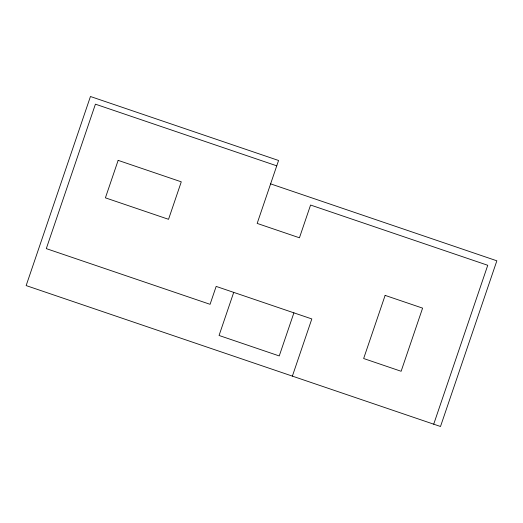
<?xml version="1.0" encoding="UTF-8"?>
<svg xmlns="http://www.w3.org/2000/svg" width="523" height="523" viewBox="0 0 523 523"><rect width="100%" height="100%" fill="white"/><g stroke="black" fill="none" stroke-linecap="round" stroke-linejoin="round"><path stroke-width="0.78" d="M233.716 292.377L219.059 335.472L279.249 355.941L293.906 312.846M292.377 376.122L311.819 318.938L216.162 286.408L210.076 304.314L46.299 248.621L95.421 104.169L276.752 165.83M433.711 424.186L487.75 265.285L310.577 205.036L299.444 237.788L257.166 223.413L278.569 160.483L90.453 96.507L26.15 285.584L440.503 426.493L496.85 260.807L270.613 183.867M118.146 160.365L105.404 197.838L168.537 219.307L181.278 181.834L118.146 160.365M385.124 295.39L363.655 358.523L401.128 371.271L422.597 308.132L385.124 295.39"/></g></svg>
